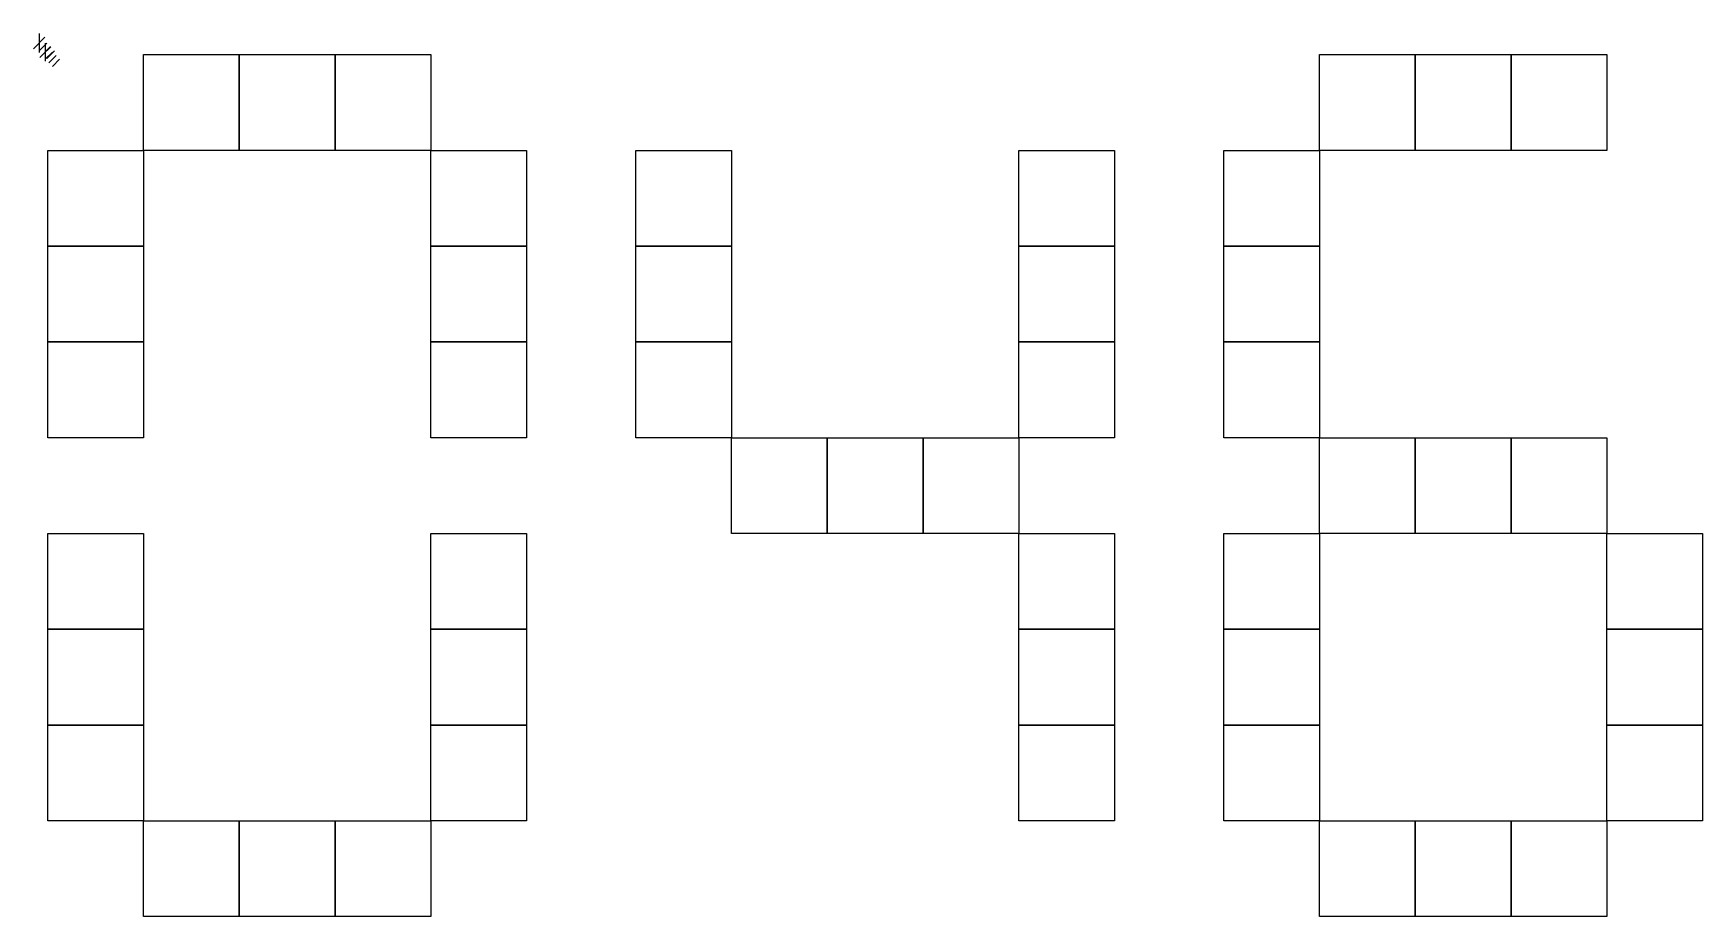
# Model space of a CAD drawing. Extents: x -1 to 229, y 7 to 128.
import ezdxf

# ---------------------------------------------------------------- set-up
doc = ezdxf.new("R2010")
doc.units = 0

msp = doc.modelspace()

# ---------------------------------------------------------------- linework, layer by layer
at = {"layer": 'Layer 1'}
for p, q in [((0.79375, 127.642), (-0.79375, 126.054)), ((0, 128.171), (0, 125.525)), ((1.05833, 126.848), (0, 125.78967)), ((0.83166, 126.848), (0.83166, 124.368)), ((1.57564, 126.352), (0.08769, 124.8638)), ((1.5875, 126.319), (0.52917, 125.26067)), ((1.82363, 125.608), (0.83166, 124.61603)), ((2.11666, 125.79), (1.05833, 124.73167)), ((2.31962, 125.112), (1.32765, 124.12003)), ((2.8156, 124.617), (1.82363, 123.625)), ((14.366, 125.257), (27.5489, 125.257)), ((14.366, 112.074), (14.366, 125.257)), ((27.5489, 125.257), (40.7314, 125.257)), ((27.5489, 112.074), (27.5489, 125.257)), ((27.5489, 125.257), (27.5489, 112.074)), ((40.7314, 125.257), (53.9142, 125.257)), ((40.7314, 112.074), (40.7314, 125.257)), ((40.7314, 125.257), (40.7314, 112.074)), ((53.9142, 125.257), (53.9142, 112.074)), ((176.25, 125.257), (189.433, 125.257)), ((176.25, 112.074), (176.25, 125.257)), ((189.433, 125.257), (202.616, 125.257)), ((189.433, 112.074), (189.433, 125.257)), ((189.433, 125.257), (189.433, 112.074)), ((202.616, 125.257), (215.799, 125.257)), ((202.616, 112.074), (202.616, 125.257)), ((202.616, 125.257), (202.616, 112.074)), ((215.799, 125.257), (215.799, 112.074)), ((1.1832, 112.074), (14.366, 112.074)), ((1.1832, 98.8914), (1.1832, 112.074)), ((14.366, 112.074), (14.366, 98.8914)), ((27.5489, 112.074), (14.366, 112.074)), ((40.7314, 112.074), (27.5489, 112.074)), ((53.9142, 112.074), (40.7314, 112.074)), ((53.9142, 112.074), (67.0972, 112.074)), ((53.9142, 98.8914), (53.9142, 112.074)), ((67.0972, 112.074), (67.0972, 98.8914)), ((82.1253, 112.074), (95.308, 112.074)), ((82.1253, 98.8914), (82.1253, 112.074)), ((95.308, 112.074), (95.308, 98.8914)), ((134.856, 112.074), (148.039, 112.074)), ((134.856, 98.8914), (134.856, 112.074)), ((148.039, 112.074), (148.039, 98.8914)), ((163.068, 112.074), (176.25, 112.074)), ((163.068, 98.8914), (163.068, 112.074)), ((176.25, 112.074), (176.25, 98.8914)), ((189.433, 112.074), (176.25, 112.074)), ((202.616, 112.074), (189.433, 112.074)), ((215.799, 112.074), (202.616, 112.074)), ((1.1832, 98.8914), (14.366, 98.8914)), ((1.1832, 85.7086), (1.1832, 98.8914)), ((14.366, 98.8914), (1.1832, 98.8914)), ((14.366, 98.8914), (14.366, 85.7086)), ((53.9142, 98.8914), (67.0972, 98.8914)), ((53.9142, 85.7086), (53.9142, 98.8914)), ((67.0972, 98.8914), (53.9142, 98.8914)), ((67.0972, 98.8914), (67.0972, 85.7086)), ((82.1253, 98.8914), (95.308, 98.8914)), ((82.1253, 85.7086), (82.1253, 98.8914)), ((95.308, 98.8914), (82.1253, 98.8914)), ((95.308, 98.8914), (95.308, 85.7086)), ((134.856, 98.8914), (148.039, 98.8914)), ((134.856, 85.7086), (134.856, 98.8914)), ((148.039, 98.8914), (134.856, 98.8914)), ((148.039, 98.8914), (148.039, 85.7086)), ((163.068, 98.8914), (176.25, 98.8914)), ((163.068, 85.7086), (163.068, 98.8914)), ((176.25, 98.8914), (163.068, 98.8914)), ((176.25, 98.8914), (176.25, 85.7086)), ((1.1832, 85.7086), (14.366, 85.7086)), ((1.1832, 72.5258), (1.1832, 85.7086)), ((14.366, 85.7086), (1.1832, 85.7086)), ((14.366, 85.7086), (14.366, 72.5258)), ((53.9142, 85.7086), (67.0972, 85.7086)), ((53.9142, 72.5258), (53.9142, 85.7086)), ((67.0972, 85.7086), (53.9142, 85.7086)), ((67.0972, 85.7086), (67.0972, 72.5258)), ((82.1253, 85.7086), (95.308, 85.7086)), ((82.1253, 72.5258), (82.1253, 85.7086)), ((95.308, 85.7086), (82.1253, 85.7086)), ((95.308, 85.7086), (95.308, 72.5258)), ((134.856, 85.7086), (148.039, 85.7086)), ((134.856, 72.5258), (134.856, 85.7086)), ((148.039, 85.7086), (134.856, 85.7086)), ((148.039, 85.7086), (148.039, 72.5258)), ((163.068, 85.7086), (176.25, 85.7086)), ((163.068, 72.5258), (163.068, 85.7086)), ((176.25, 85.7086), (163.068, 85.7086)), ((176.25, 85.7086), (176.25, 72.5258)), ((14.366, 72.5258), (1.1832, 72.5258)), ((67.0972, 72.5258), (53.9142, 72.5258)), ((95.308, 72.5258), (82.1253, 72.5258)), ((95.308, 72.5258), (108.491, 72.5258)), ((95.308, 59.343), (95.308, 72.5258)), ((108.491, 72.5258), (121.674, 72.5258)), ((108.491, 59.343), (108.491, 72.5258)), ((108.491, 72.5258), (108.491, 59.343)), ((121.674, 72.5258), (134.856, 72.5258)), ((121.674, 59.343), (121.674, 72.5258)), ((121.674, 72.5258), (121.674, 59.343)), ((134.856, 72.5258), (134.856, 59.343)), ((148.039, 72.5258), (134.856, 72.5258)), ((176.25, 72.5258), (163.068, 72.5258)), ((176.25, 72.5258), (189.433, 72.5258)), ((176.25, 59.343), (176.25, 72.5258)), ((189.433, 72.5258), (202.616, 72.5258)), ((189.433, 59.343), (189.433, 72.5258)), ((189.433, 72.5258), (189.433, 59.343)), ((202.616, 72.5258), (215.799, 72.5258)), ((202.616, 59.343), (202.616, 72.5258)), ((202.616, 72.5258), (202.616, 59.343)), ((215.799, 72.5258), (215.799, 59.343)), ((1.1832, 59.343), (14.366, 59.343)), ((1.1832, 46.1603), (1.1832, 59.343)), ((14.366, 59.343), (14.366, 46.1603)), ((53.9142, 59.343), (67.0972, 59.343)), ((53.9142, 46.1603), (53.9142, 59.343)), ((67.0972, 59.343), (67.0972, 46.1603)), ((108.491, 59.343), (95.308, 59.343)), ((121.674, 59.343), (108.491, 59.343)), ((134.856, 59.343), (121.674, 59.343)), ((134.856, 59.343), (148.039, 59.343)), ((134.856, 46.1603), (134.856, 59.343)), ((148.039, 59.343), (148.039, 46.1603)), ((163.068, 59.343), (176.25, 59.343)), ((163.068, 46.1603), (163.068, 59.343)), ((176.25, 59.343), (176.25, 46.1603)), ((189.433, 59.343), (176.25, 59.343)), ((202.616, 59.343), (189.433, 59.343)), ((215.799, 59.343), (202.616, 59.343)), ((215.799, 59.343), (228.981, 59.343)), ((215.799, 46.1603), (215.799, 59.343)), ((228.981, 59.343), (228.981, 46.1603)), ((1.1832, 46.1603), (14.366, 46.1603)), ((1.1832, 32.9765), (1.1832, 46.1603)), ((14.366, 46.1603), (1.1832, 46.1603)), ((14.366, 46.1603), (14.366, 32.9765)), ((53.9142, 46.1603), (67.0972, 46.1603)), ((53.9142, 32.9765), (53.9142, 46.1603)), ((67.0972, 46.1603), (53.9142, 46.1603)), ((67.0972, 46.1603), (67.0972, 32.9765)), ((134.856, 46.1603), (148.039, 46.1603)), ((134.856, 32.9765), (134.856, 46.1603)), ((148.039, 46.1603), (134.856, 46.1603)), ((148.039, 46.1603), (148.039, 32.9765)), ((163.068, 46.1603), (176.25, 46.1603)), ((163.068, 32.9765), (163.068, 46.1603)), ((176.25, 46.1603), (163.068, 46.1603)), ((176.25, 46.1603), (176.25, 32.9765)), ((215.799, 46.1603), (228.981, 46.1603)), ((215.799, 32.9765), (215.799, 46.1603)), ((228.981, 46.1603), (215.799, 46.1603)), ((228.981, 46.1603), (228.981, 32.9765)), ((1.1832, 32.9765), (14.366, 32.9765)), ((1.1832, 19.7957), (1.1832, 32.9765)), ((14.366, 32.9765), (1.1832, 32.9765)), ((14.366, 32.9765), (14.366, 19.7957)), ((53.9142, 32.9765), (67.0972, 32.9765)), ((53.9142, 19.7957), (53.9142, 32.9765)), ((67.0972, 32.9765), (53.9142, 32.9765)), ((67.0972, 32.9765), (67.0972, 19.7957)), ((134.856, 32.9765), (148.039, 32.9765)), ((134.856, 19.7957), (134.856, 32.9765)), ((148.039, 32.9765), (134.856, 32.9765)), ((148.039, 32.9765), (148.039, 19.7957)), ((163.068, 32.9765), (176.25, 32.9765)), ((163.068, 19.7957), (163.068, 32.9765)), ((176.25, 32.9765), (163.068, 32.9765)), ((176.25, 32.9765), (176.25, 19.7957)), ((215.799, 32.9765), (228.981, 32.9765)), ((215.799, 19.7957), (215.799, 32.9765)), ((228.981, 32.9765), (215.799, 32.9765)), ((228.981, 32.9765), (228.981, 19.7957)), ((14.366, 19.7957), (1.1832, 19.7957)), ((14.366, 19.7957), (27.5489, 19.7957)), ((14.366, 6.61242), (14.366, 19.7957)), ((27.5489, 19.7957), (40.7314, 19.7957)), ((27.5489, 6.61242), (27.5489, 19.7957)), ((27.5489, 19.7957), (27.5489, 6.61242)), ((40.7314, 19.7957), (53.9142, 19.7957)), ((40.7314, 6.61242), (40.7314, 19.7957)), ((40.7314, 19.7957), (40.7314, 6.61242)), ((53.9142, 19.7957), (53.9142, 6.61242)), ((67.0972, 19.7957), (53.9142, 19.7957)), ((148.039, 19.7957), (134.856, 19.7957)), ((176.25, 19.7957), (163.068, 19.7957)), ((176.25, 19.7957), (189.433, 19.7957)), ((176.25, 6.61242), (176.25, 19.7957)), ((189.433, 19.7957), (202.616, 19.7957)), ((189.433, 6.61242), (189.433, 19.7957)), ((189.433, 19.7957), (189.433, 6.61242)), ((202.616, 19.7957), (215.799, 19.7957)), ((202.616, 6.61242), (202.616, 19.7957)), ((202.616, 19.7957), (202.616, 6.61242)), ((215.799, 19.7957), (215.799, 6.61242)), ((228.981, 19.7957), (215.799, 19.7957)), ((27.5489, 6.61242), (14.366, 6.61242)), ((40.7314, 6.61242), (27.5489, 6.61242)), ((53.9142, 6.61242), (40.7314, 6.61242)), ((189.433, 6.61242), (176.25, 6.61242)), ((202.616, 6.61242), (189.433, 6.61242)), ((215.799, 6.61242), (202.616, 6.61242))]:
    msp.add_line(p, q, dxfattribs=at)

doc.saveas('drawing.dxf')
